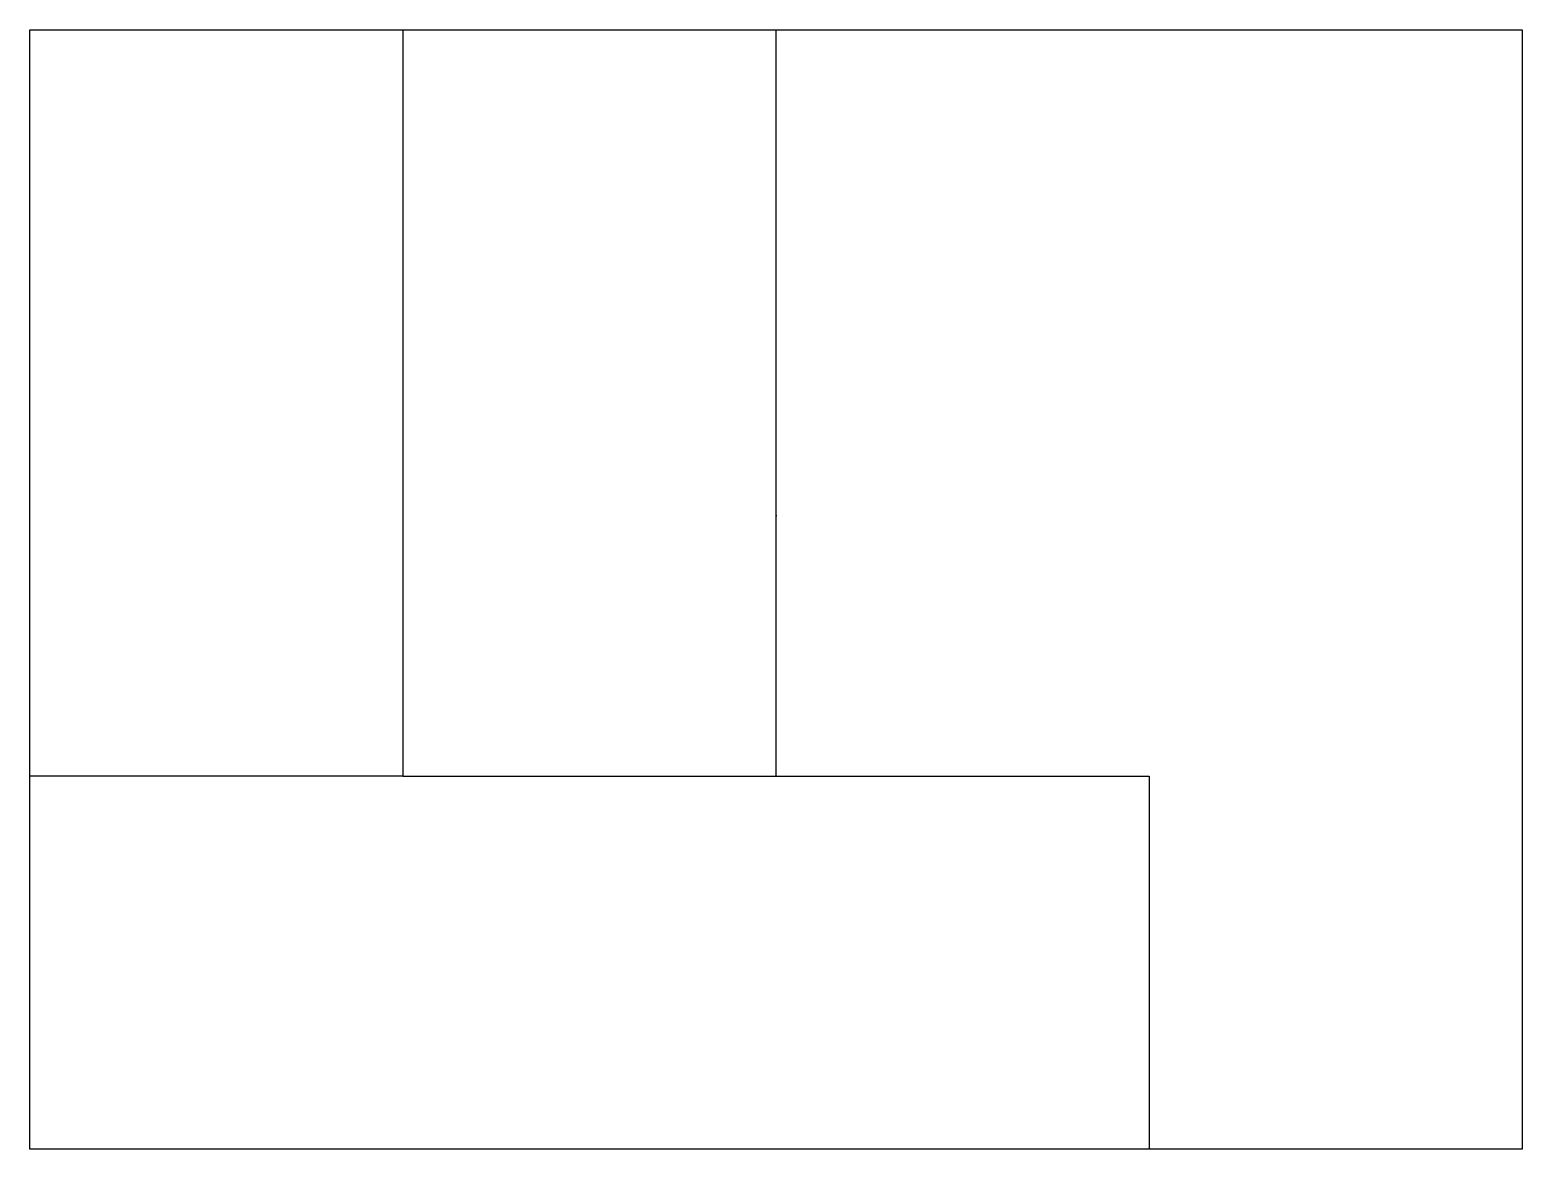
# Model space of a CAD drawing. Extents: x -3200 to 3200, y -2400 to 2400.
import ezdxf

# ---------------------------------------------------------------- set-up
doc = ezdxf.new("R2010")
doc.units = 0

msp = doc.modelspace()

# ---------------------------------------------------------------- linework, layer by layer
at = {"layer": 'Layer 1'}
for p, q in [((0.846666, 317.647), (-0.846666, 315.953)), ((0, 318.211), (0, 315.389)), ((1.12889, 316.8), (0, 315.67111)), ((1.69333, 316.236), (0.56444, 315.10711)), ((2.25778, 315.671), (1.12889, 314.54211))]:
    msp.add_line(p, q, dxfattribs=at)
at = {"layer": 'Sketch'}
for p, q in [((-3200, 800), (-3200, 2400)), ((-3200, 2400), (-1600, 2400)), ((-1600, 2400), (-1600, -799.999)), ((-1600, 2400), (0, 2400)), ((0, -799.999), (0, 2400)), ((0, 2400), (1600, 2400)), ((1600, 2400), (3200, 2400)), ((3200, 2400), (3200, -2400)), ((-3200, -799.999), (-3200, 800)), ((-3200, -2400), (-3200, -799.999)), ((-1600, -799.999), (-3200, -799.999)), ((-1600, -799.999), (0, -799.999)), ((0, -799.999), (1600, -799.999)), ((1600, -799.999), (1600, -2400)), ((3200, -2400), (-3200, -2400))]:
    msp.add_line(p, q, dxfattribs=at)

doc.saveas('drawing.dxf')
